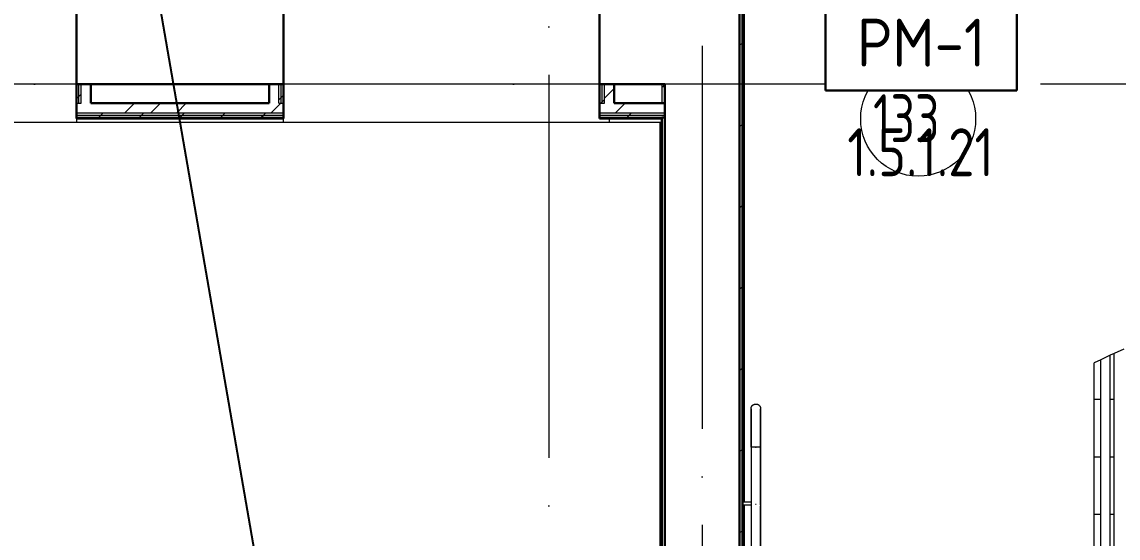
# Model space of a CAD drawing. Header units: millimetres. Extents: x -325553 to 627452, y -28539 to 738858.
# Drawn here: x -24665 to -18945, y 162544 to 165239 of the extents above; entities that cross this region are included whole.
import ezdxf
from ezdxf.enums import TextEntityAlignment as Align

# ---------------------------------------------------------------- set-up
doc = ezdxf.new("R2010")
doc.units = ezdxf.units.MM
doc.set_wipeout_variables(frame=1)
doc.linetypes.add('ADSK_Линия сетки', pattern=[25, 20, -2.5, 0, -2.5])
doc.layers.add('000_доп.МДУ', color=7, linetype='Continuous')
for name, color, linetype, lineweight in [('RC-Прочее_оборудование', 5, 'Continuous', 30), ('Лестницы', 252, 'Continuous', 9), ('Марки помещений', 252, 'Continuous', 20), ('Ограждение', 252, 'Continuous', 9), ('Оси', 252, 'Continuous', 9), ('Стены внутренние', 7, 'Continuous', 18), ('Стены наружные', 7, 'Continuous', 18), ('Стены штриховка', 7, 'Continuous', 9)]:
    doc.layers.add(name, color=color, linetype=linetype, lineweight=lineweight)
doc.styles.add('GOST Common_3', font='', dxfattribs={"height": 3.5})
doc.styles.add('ISOCPEUR', font='isocpeur.ttf', dxfattribs={"width": 0.9, "height": 350})
doc.styles.add('RubezhCAD', font='', dxfattribs={"oblique": 10})
doc.styles.get("Standard").update_dxf_attribs({"font": ''})
doc.styles.get('GOST Common_3').set_extended_font_data('GOST 2.304 type A')
doc.styles.get('RubezhCAD').set_extended_font_data('GOST type A')
doc.styles.get('Standard').set_extended_font_data('GOST type B')

# ---------------------------------------------------------------- blocks, each defined once
blk = doc.blocks.new('1 этаж')
at = {"layer": 'Лестницы', "color": 251, "true_color": 0x636466}
for p, q in [((-19705.8, -6750.1), (-19725.8, -6759.4)), ((-19775.8, -6782.8), (-19810.8, -6799.1)), ((-19810.8, -6988.7), (-19810.8, -6799.1)), ((-19810.8, -7288.7), (-19810.8, -6988.7)), ((-19810.8, -6988.7), (-19775.8, -6988.7)), ((-19810.8, -6988.7), (-19775.8, -6988.7)), ((-19725.8, -6988.7), (-19705.8, -6988.7)), ((-19725.8, -6988.7), (-19705.8, -6988.7)), ((-19810.8, -7588.7), (-19810.8, -7288.7)), ((-19810.8, -7288.7), (-19775.8, -7288.7)), ((-19810.8, -7288.7), (-19775.8, -7288.7)), ((-19725.8, -7288.7), (-19705.8, -7288.7)), ((-19725.8, -7288.7), (-19705.8, -7288.7)), ((-19810.8, -7888.7), (-19810.8, -7588.7)), ((-19810.8, -7588.7), (-19775.8, -7588.7)), ((-19810.8, -7588.7), (-19775.8, -7588.7)), ((-19725.8, -7588.7), (-19705.8, -7588.7)), ((-19725.8, -7588.7), (-19705.8, -7588.7))]:
    blk.add_line(p, q, dxfattribs=at)
at = {"layer": 'Марки помещений', "color": 251, "true_color": 0x636466}
blk.add_circle((-20728.5, -5524.6), 300, dxfattribs=at)
at = {"layer": 'Ограждение', "color": 251, "true_color": 0x636466}
for p, q in [((-21635.8, -3568.7), (-21635.8, -7525.4)), ((-25120.8, -5343.7), (-26820.8, -5343.7)), ((-22390.8, -5343.7), (-24040.8, -5343.7)), ((-22065.8, -5343.7), (-22065.8, -5443.7)), ((-22065.8, -5543.7), (-30330.8, -5543.7)), ((-25120.8, -5543.7), (-26820.8, -5543.7)), ((-25120.8, -5523.7), (-25120.8, -5543.7)), ((-24040.8, -5543.7), (-24040.8, -5523.7)), ((-22340.8, -5543.7), (-24040.8, -5543.7)), ((-22340.8, -5523.7), (-22340.8, -5543.7)), ((-22075.8, -8693.7), (-22075.8, -5543.7)), ((-19655.8, -6726.8), (-19705.8, -6750.1)), ((-19705.8, -8788.7), (-19705.8, -6750.1)), ((-19725.8, -6759.4), (-19775.8, -6782.8)), ((-19725.8, -6759.4), (-19775.8, -6782.8)), ((-19775.8, -8763.7), (-19775.8, -6782.8)), ((-19725.8, -8813.7), (-19725.8, -6759.4)), ((-21600.8, -7238.7), (-21600.8, -7539.3)), ((-21550.8, -7238.7), (-21600.8, -7238.7)), ((-21600.8, -7238.7), (-21600.8, -7538.7)), ((-21573.5, -7238.7), (-21578.1, -7238.7)), ((-21578.1, -7238.7), (-21575.8, -7238.7)), ((-21575.8, -7238.7), (-21573.5, -7238.7)), ((-21550.8, -7539.3), (-21550.8, -7238.7)), ((-21550.8, -7238.7), (-21550.8, -7538.7)), ((-21600.8, -7525.2), (-21645.8, -7525.2)), ((-21645.8, -7540.2), (-21600.8, -7540.2)), ((-21635.8, -7539.9), (-21635.8, -8131.5)), ((-21600.8, -7538.7), (-21600.8, -8738.7)), ((-21600.8, -7545.5), (-21600.8, -8745.5)), ((-21550.8, -7538.7), (-21550.8, -8738.7)), ((-21550.8, -8745.5), (-21550.8, -7545.5))]:
    blk.add_line(p, q, dxfattribs=at)
at = {"layer": 'Ограждение', "color": 251, "true_color": 0x636466, "flags": 128}
for points in [[(-21600.8, -7038.7), (-21600.8, -7037.7), (-21600.7, -7036.7), (-21600.6, -7035.7), (-21600.5, -7034.7), (-21600.3, -7033.8), (-21600.1, -7032.8), (-21599.8, -7031.8), (-21599.5, -7030.9), (-21599.2, -7029.9), (-21598.8, -7029), (-21598.4, -7028.1), (-21598, -7027.2), (-21597.5, -7026.3), (-21597, -7025.5), (-21596.4, -7024.6), (-21595.9, -7023.8), (-21595.2, -7023), (-21594.6, -7022.2), (-21593.9, -7021.5), (-21593.2, -7020.8), (-21592.5, -7020.1), (-21591.7, -7019.5), (-21590.9, -7018.8), (-21590.1, -7018.3), (-21589.3, -7017.7), (-21588.5, -7017.2), (-21587.6, -7016.7), (-21586.7, -7016.2), (-21585.8, -7015.8), (-21584.9, -7015.4), (-21583.9, -7015.1), (-21583, -7014.8), (-21582, -7014.5), (-21581, -7014.3), (-21580.1, -7014.1), (-21579.1, -7013.9), (-21578.1, -7013.8), (-21577.1, -7013.8), (-21576.1, -7013.7), (-21575.8, -7013.7)], [(-21575.8, -7013.7), (-21574.8, -7013.8), (-21573.8, -7013.8), (-21572.8, -7013.9), (-21571.8, -7014.1), (-21570.8, -7014.2), (-21569.9, -7014.4), (-21568.9, -7014.7), (-21567.9, -7015), (-21567, -7015.3), (-21566.1, -7015.7), (-21565.2, -7016.1), (-21564.3, -7016.6), (-21563.4, -7017), (-21562.5, -7017.5), (-21561.7, -7018.1), (-21560.9, -7018.7), (-21560.1, -7019.3), (-21559.3, -7019.9), (-21558.6, -7020.6), (-21557.9, -7021.3), (-21557.2, -7022), (-21556.5, -7022.8), (-21555.9, -7023.6), (-21555.3, -7024.4), (-21554.8, -7025.2), (-21554.2, -7026.1), (-21553.8, -7026.9), (-21553.3, -7027.8), (-21552.9, -7028.7), (-21552.5, -7029.7), (-21552.2, -7030.6), (-21551.9, -7031.6), (-21551.6, -7032.5), (-21551.4, -7033.5), (-21551.2, -7034.5), (-21551, -7035.5), (-21550.9, -7036.5), (-21550.8, -7037.5), (-21550.8, -7038.5), (-21550.8, -7038.7)], [(-21600.8, -7238.7), (-21600.8, -7230.7), (-21600.8, -7222.7), (-21600.8, -7214.8), (-21600.8, -7206.9), (-21600.8, -7199), (-21600.8, -7191.2), (-21600.8, -7183.5), (-21600.8, -7175.8), (-21600.8, -7168.3), (-21600.8, -7160.8), (-21600.8, -7153.5), (-21600.8, -7146.4), (-21600.8, -7139.4), (-21600.8, -7132.5), (-21600.8, -7125.8), (-21600.8, -7119.3), (-21600.8, -7113), (-21600.8, -7106.9), (-21600.8, -7100.9), (-21600.8, -7095.3), (-21600.8, -7089.8), (-21600.8, -7084.6), (-21600.8, -7079.6), (-21600.8, -7074.9), (-21600.8, -7070.4), (-21600.8, -7066.3), (-21600.8, -7062.3), (-21600.8, -7058.7), (-21600.8, -7055.4), (-21600.8, -7052.3), (-21600.8, -7049.6), (-21600.8, -7047.1), (-21600.8, -7045), (-21600.8, -7043.2), (-21600.8, -7041.6), (-21600.8, -7040.4), (-21600.8, -7039.6), (-21600.8, -7039), (-21600.8, -7038.7), (-21600.8, -7038.7)], [(-21600.8, -7038.7), (-21600.8, -7038.9), (-21600.8, -7039.4), (-21600.8, -7040.2), (-21600.8, -7041.3), (-21600.8, -7042.7), (-21600.8, -7044.5), (-21600.8, -7046.5), (-21600.8, -7048.9), (-21600.8, -7051.6), (-21600.8, -7054.5), (-21600.8, -7057.8), (-21600.8, -7061.3), (-21600.8, -7065.2), (-21600.8, -7069.3), (-21600.8, -7073.7), (-21600.8, -7078.3), (-21600.8, -7083.2), (-21600.8, -7088.4), (-21600.8, -7093.8), (-21600.8, -7099.4), (-21600.8, -7105.2), (-21600.8, -7111.3), (-21600.8, -7117.6), (-21600.8, -7124), (-21600.8, -7130.7), (-21600.8, -7137.5), (-21600.8, -7144.5), (-21600.8, -7151.6), (-21600.8, -7158.9), (-21600.8, -7166.3), (-21600.8, -7173.8), (-21600.8, -7181.4), (-21600.8, -7189.1), (-21600.8, -7196.9), (-21600.8, -7204.7), (-21600.8, -7212.6), (-21600.8, -7220.6), (-21600.8, -7228.6), (-21600.8, -7236.6), (-21600.8, -7238.7)], [(-21550.8, -7238.7), (-21550.8, -7230.7), (-21550.8, -7222.7), (-21550.8, -7214.8), (-21550.8, -7206.9), (-21550.8, -7199), (-21550.8, -7191.2), (-21550.8, -7183.5), (-21550.8, -7175.8), (-21550.8, -7168.3), (-21550.8, -7160.8), (-21550.8, -7153.5), (-21550.8, -7146.4), (-21550.8, -7139.4), (-21550.8, -7132.5), (-21550.8, -7125.8), (-21550.8, -7119.3), (-21550.8, -7113), (-21550.8, -7106.9), (-21550.8, -7100.9), (-21550.8, -7095.3), (-21550.8, -7089.8), (-21550.8, -7084.6), (-21550.8, -7079.6), (-21550.8, -7074.9), (-21550.8, -7070.4), (-21550.8, -7066.3), (-21550.8, -7062.3), (-21550.8, -7058.7), (-21550.8, -7055.4), (-21550.8, -7052.3), (-21550.8, -7049.6), (-21550.8, -7047.1), (-21550.8, -7045), (-21550.8, -7043.2), (-21550.8, -7041.6), (-21550.8, -7040.4), (-21550.8, -7039.6), (-21550.8, -7039), (-21550.8, -7038.7), (-21550.8, -7038.7)], [(-21550.8, -7038.7), (-21550.8, -7038.9), (-21550.8, -7039.4), (-21550.8, -7040.2), (-21550.8, -7041.3), (-21550.8, -7042.7), (-21550.8, -7044.5), (-21550.8, -7046.5), (-21550.8, -7048.9), (-21550.8, -7051.6), (-21550.8, -7054.5), (-21550.8, -7057.8), (-21550.8, -7061.3), (-21550.8, -7065.2), (-21550.8, -7069.3), (-21550.8, -7073.7), (-21550.8, -7078.3), (-21550.8, -7083.2), (-21550.8, -7088.4), (-21550.8, -7093.8), (-21550.8, -7099.4), (-21550.8, -7105.2), (-21550.8, -7111.3), (-21550.8, -7117.6), (-21550.8, -7124), (-21550.8, -7130.7), (-21550.8, -7137.5), (-21550.8, -7144.5), (-21550.8, -7151.6), (-21550.8, -7158.9), (-21550.8, -7166.3), (-21550.8, -7173.8), (-21550.8, -7181.4), (-21550.8, -7189.1), (-21550.8, -7196.9), (-21550.8, -7204.7), (-21550.8, -7212.6), (-21550.8, -7220.6), (-21550.8, -7228.6), (-21550.8, -7236.6), (-21550.8, -7238.7)]]:
    blk.add_lwpolyline(points, dxfattribs=at)
at = {"layer": 'Ограждение', "color": 251, "true_color": 0x636466}
blk.add_open_spline([(-21573.8, -7538.8), (-21574.5, -7538.7), (-21575.8, -7538.7), (-21577.1, -7538.7), (-21577.8, -7538.8)], degree=3, dxfattribs=at)
at = {"layer": 'Оси', "color": 251, "linetype": 'ADSK_Линия сетки', "ltscale": 100, "true_color": 0x636466}
for p, q in [((-22655.8, 32206.9), (-22655.8, -32499.9)), ((-21855.8, -2643.7), (-21855.8, -33769.9)), ((4411.5, -5343.7), (-72528.1, -5343.7))]:
    blk.add_line(p, q, dxfattribs=at)
at = {"layer": 'Стены внутренние', "color": 251, "lineweight": 30, "true_color": 0x636466}
for p, q in [((-25120.8, -4793.7), (-25120.8, -5343.7)), ((-24040.8, -5343.7), (-24040.8, -4793.7)), ((-22390.8, -4793.7), (-22390.8, -5343.7)), ((-25045.8, -5343.7), (-24115.8, -5343.7)), ((-22315.8, -5343.7), (-22050.8, -5343.7)), ((-22050.8, -5343.7), (-22050.8, -5443.7))]:
    blk.add_line(p, q, dxfattribs=at)
at = {"layer": 'Стены наружные', "color": 251, "lineweight": 30, "true_color": 0x636466}
for p, q in [((-21660.8, -3543.7), (-21660.8, -10858.7)), ((-21645.8, -10723.7), (-21645.8, -3558.7)), ((-25120.8, -5343.7), (-25120.8, -5523.7)), ((-25045.8, -5343.7), (-25120.8, -5343.7)), ((-25045.8, -5443.7), (-25045.8, -5343.7)), ((-24115.8, -5343.7), (-24115.8, -5443.7)), ((-24040.8, -5343.7), (-24115.8, -5343.7)), ((-24040.8, -5523.7), (-24040.8, -5343.7)), ((-22390.8, -5343.7), (-22390.8, -5523.7)), ((-22315.8, -5343.7), (-22390.8, -5343.7)), ((-22315.8, -5443.7), (-22315.8, -5343.7)), ((-24115.8, -5443.7), (-25045.8, -5443.7)), ((-22050.8, -5443.7), (-22315.8, -5443.7)), ((-22050.8, -8838.7), (-22050.8, -5443.7)), ((-25120.8, -5523.7), (-24040.8, -5523.7)), ((-22390.8, -5523.7), (-22065.8, -5523.7)), ((-22050.8, -5518.7), (-22065.8, -5518.7)), ((-22065.8, -5518.7), (-22050.8, -5518.7)), ((-22065.8, -5523.7), (-22065.8, -8703.7))]:
    blk.add_line(p, q, dxfattribs=at)
at = {"layer": 'Стены наружные', "color": 251, "linetype": 'Continuous', "lineweight": 9, "true_color": 0x636466}
for p, q in [((-21660.8, -5142.7), (-21645.8, -5127.7)), ((-22365.8, -5416.4), (-22315.8, -5366.4)), ((-25120.8, -5420.8), (-25108.3, -5408.3)), ((-25108.3, -5408.3), (-25095.8, -5395.8)), ((-24065.8, -5426.4), (-24053.3, -5413.9)), ((-24053.3, -5413.9), (-24040.8, -5401.4)), ((-22378.3, -5436), (-22365.8, -5423.5)), ((-24868, -5493.7), (-24818, -5443.7)), ((-24733.1, -5493.7), (-24683.1, -5443.7)), ((-24598.1, -5493.7), (-24548.1, -5443.7)), ((-24104.7, -5493.7), (-24054.7, -5443.7)), ((-22386, -5443.7), (-22378.3, -5436)), ((-22308.2, -5493.7), (-22258.2, -5443.7)), ((-25011.6, -5523.7), (-25006.6, -5518.7)), ((-25006.6, -5518.7), (-24994.1, -5506.2)), ((-24994.1, -5506.2), (-24981.6, -5493.7)), ((-24794.5, -5518.7), (-24782, -5506.2)), ((-24782, -5506.2), (-24769.5, -5493.7)), ((-24587.4, -5523.7), (-24582.4, -5518.7)), ((-24582.4, -5518.7), (-24569.9, -5506.2)), ((-24569.9, -5506.2), (-24557.4, -5493.7)), ((-24370.2, -5518.7), (-24357.7, -5506.2)), ((-24357.7, -5506.2), (-24345.2, -5493.7)), ((-24163.1, -5523.7), (-24158.1, -5518.7)), ((-24158.1, -5518.7), (-24145.6, -5506.2)), ((-24145.6, -5506.2), (-24133.1, -5493.7)), ((-22248.9, -5518.7), (-22236.4, -5506.2)), ((-22236.4, -5506.2), (-22223.9, -5493.7)), ((-21660.8, -5567), (-21645.8, -5552)), ((-21660.8, -5991.3), (-21645.8, -5976.3)), ((-21660.8, -6415.5), (-21645.8, -6400.5)), ((-21660.8, -6839.8), (-21645.8, -6824.8)), ((-21660.8, -7264.1), (-21645.8, -7249.1)), ((-21660.8, -7688.3), (-21645.8, -7673.3))]:
    blk.add_line(p, q, dxfattribs=at)
at = {"layer": 'Стены наружные', "color": 251, "true_color": 0x636466}
for p, q in [((-22058.3, -5358.7), (-22065.8, -5358.7)), ((-22058.3, -5343.7), (-22058.3, -5358.7))]:
    blk.add_line(p, q, dxfattribs=at)
at = {"layer": 'Стены штриховка', "color": 251, "true_color": 0x636466}
for p, q in [((-25108.3, -5443.7), (-25108.3, -5343.7)), ((-25095.8, -5443.7), (-25095.8, -5343.7)), ((-24065.8, -5443.7), (-24065.8, -5343.7)), ((-24053.3, -5443.7), (-24053.3, -5343.7)), ((-22378.3, -5443.7), (-22378.3, -5343.7)), ((-22365.8, -5443.7), (-22365.8, -5343.7)), ((-25120.8, -5443.7), (-25095.8, -5443.7)), ((-24065.8, -5443.7), (-24040.8, -5443.7)), ((-22390.8, -5443.7), (-22365.8, -5443.7)), ((-25120.8, -5493.7), (-24040.8, -5493.7)), ((-25120.8, -5506.2), (-24040.8, -5506.2)), ((-24040.8, -5518.7), (-25120.8, -5518.7)), ((-25120.8, -5518.7), (-24040.8, -5518.7)), ((-22390.8, -5493.7), (-22050.8, -5493.7)), ((-22390.8, -5506.2), (-22050.8, -5506.2)), ((-22065.8, -5518.7), (-22390.8, -5518.7)), ((-22390.8, -5518.7), (-22065.8, -5518.7)), ((-22065.8, -5523.7), (-22065.8, -5518.7))]:
    blk.add_line(p, q, dxfattribs=at)
at = {"layer": 'Марки помещений', "color": 251, "true_color": 0x636466, "style": 'GOST Common_3', "width": 0.9}
blk.add_text('133', height=250, dxfattribs=at).set_placement((-20963.5, -5646.8))
blk = doc.blocks.new('РМ1')
at = {"layer": 'RC-Прочее_оборудование'}
blk.add_point((0, 0), dxfattribs=at)
blk.add_attdef('PSTN', text='', height=2.5, dxfattribs=at).set_placement((5.721, 2.541), align=Align.BOTTOM_CENTER)
blk.add_wipeout([(4.999, 2.501), (4.999, -2.501), (-4.999, -2.501), (-4.999, 2.501)]).dxf.layer = 'RC-Прочее_оборудование'
blk.add_wipeout([(-4.999, -2.501), (-4.999, 2.501), (4.999, 2.501), (4.999, -2.501)]).dxf.layer = 'RC-Прочее_оборудование'
for p, q in [((-4.999, 2.501), (4.999, 2.501)), ((-4.999, -2.501), (-4.999, 2.501)), ((-4.999, 2.501), (-4.999, 2.501)), ((4.999, 2.501), (4.999, -2.501)), ((4.999, -2.501), (-4.999, -2.501))]:
    blk.add_line(p, q, dxfattribs=at)
at = {"layer": 'RC-Прочее_оборудование', "ltscale": 100, "style": 'ISOCPEUR', "width": 0.9}
blk.add_text('РМ-1', height=2.5, dxfattribs=at).set_placement((0.001, -0.001), align=Align.MIDDLE)

msp = doc.modelspace()

# ---------------------------------------------------------------- linework, layer by layer
at = {"color": 7}
msp.add_lwpolyline([(-22886.6, 159216.2), (-24491.1, 168480.4)], dxfattribs=at)

# ---------------------------------------------------------------- block references
at = {"layer": '000_доп.МДУ', "color": 7, "lineweight": 0}
msp.add_blockref('1 этаж', (740.6, 170258), dxfattribs=at)

# ---------------------------------------------------------------- next in the draw order: block references
ref = msp.add_blockref('РМ1', (-19972.4, 165130.9), dxfattribs=dict(xscale=100, yscale=100, zscale=100))
ref.add_attrib('PSTN', '1.5.1.21', dxfattribs={"layer": 'RC-Прочее_оборудование', "color": 0, "height": 250, "style": 'RubezhCAD'}).set_placement((-19975.4, 164683.7), align=Align.TOP_CENTER)

doc.saveas('drawing.dxf')
